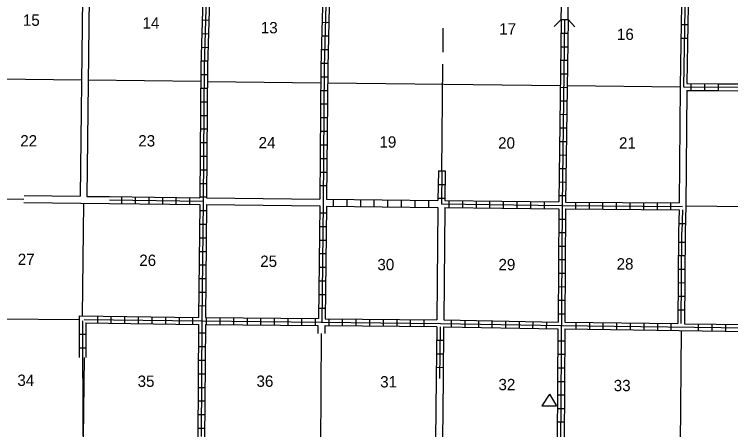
# Model space of a CAD drawing. Extents: x 1114317 to 1552118, y 15990191 to 16382059.
# Drawn here: x 1422013 to 1453603, y 16151040 to 16169358 of the extents above; entities that cross this region are included whole.
import ezdxf

# ---------------------------------------------------------------- set-up
doc = ezdxf.new("R2010")
doc.units = 0
for name, color, linetype in [('L10', 7, 'Continuous'), ('L11', 7, 'Continuous'), ('L13', 7, 'Continuous'), ('L14', 7, 'Continuous'), ('L18', 7, 'Continuous'), ('L35', 7, 'Continuous'), ('L8', 7, 'Continuous')]:
    doc.layers.add(name, color=color, linetype=linetype)

msp = doc.modelspace()

# ---------------------------------------------------------------- linework, layer by layer
at = {"layer": 'L10'}
for p, q in [((1453046, 16166295), (1456646, 16166276)), ((1453046, 16165995), (1456647, 16165980))]:
    msp.add_line(p, q, dxfattribs=at)
for points in [[(1451409, 16168083), (1451372, 16166154)], [(1451703, 16168079), (1451673, 16166302)]]:
    msp.add_lwpolyline(points, dxfattribs=at)
at = {"layer": 'L11'}
for p, q in [((1425030, 16171565), (1424914, 16161332)), ((1425330, 16171561), (1425214, 16161328)), ((1451372, 16166154), (1451324, 16161038)), ((1451673, 16166001), (1451619, 16160912)), ((1422441, 16161363), (1424914, 16161332)), ((1425214, 16161328), (1426213, 16161318)), ((1430490, 16161270), (1435480, 16161212)), ((1422436, 16161063), (1426213, 16161017)), ((1430490, 16160969), (1435480, 16160911)), ((1440696, 16160843), (1440649, 16155879)), ((1440997, 16160843), (1440949, 16155879)), ((1435402, 16155637), (1435399, 16155277)), ((1435702, 16155627), (1435699, 16155275)), ((1440616, 16153304), (1440591, 16150578)), ((1440917, 16153299), (1440892, 16150574))]:
    msp.add_line(p, q, dxfattribs=at)
at = {"layer": 'L13'}
for p, q in [((1440922, 16167692), (1440928, 16168747)), ((1440865, 16162453), (1440915, 16167156)), ((1409474, 16166662), (1424973, 16166475)), ((1425273, 16166472), (1430236, 16166412)), ((1430532, 16166403), (1435526, 16166344)), ((1435827, 16166334), (1446093, 16166215)), ((1446393, 16166212), (1451372, 16166154)), ((1409383, 16161355), (1422439, 16161211)), ((1425061, 16161031), (1425004, 16156054)), ((1451624, 16160912), (1456623, 16160859)), ((1409307, 16156043), (1424867, 16155900)), ((1451414, 16155415), (1451382, 16150396)), ((1435549, 16155276), (1435445, 16142467)), ((1425091, 16154217), (1425051, 16150714))]:
    msp.add_line(p, q, dxfattribs=at)
at = {"layer": 'L18'}
for p, q in [((1446132, 16169129), (1446137, 16169731)), ((1446433, 16169124), (1446438, 16169721)), ((1446132, 16169129), (1445821, 16168828)), ((1446132, 16169129), (1446433, 16169124)), ((1446433, 16169124), (1446724, 16168812))]:
    msp.add_line(p, q, dxfattribs=at)
at = {"layer": 'L35'}
for p, q in [((1445612, 16152600), (1445279, 16152094)), ((1445612, 16152600), (1445923, 16152094)), ((1445279, 16152094), (1445923, 16152094))]:
    msp.add_line(p, q, dxfattribs=at)
at = {"layer": 'L8'}
for p, q in [((1430300, 16169111), (1430596, 16169101)), ((1435580, 16169011), (1435881, 16169000)), ((1446132, 16169129), (1446023, 16161082)), ((1446282, 16169122), (1446171, 16160927)), ((1446432, 16169124), (1446323, 16161079)), ((1451425, 16168911), (1451720, 16168911)), ((1430279, 16168509), (1430580, 16168504)), ((1435564, 16168409), (1435865, 16168404)), ((1446125, 16168527), (1446423, 16168523)), ((1451414, 16168309), (1451715, 16168309)), ((1430263, 16167913), (1430564, 16167902)), ((1435548, 16167812), (1435849, 16167802)), ((1446117, 16167931), (1446415, 16167927)), ((1430247, 16167311), (1430548, 16167300)), ((1435538, 16167210), (1435839, 16167205)), ((1446109, 16167334), (1446407, 16167330)), ((1430242, 16166703), (1430538, 16166703)), ((1435532, 16166603), (1435833, 16166603)), ((1446101, 16166738), (1446399, 16166733)), ((1451520, 16166154), (1456646, 16166128)), ((1451673, 16166302), (1453046, 16166295)), ((1451847, 16166302), (1451847, 16166001)), ((1452449, 16166297), (1452449, 16165996)), ((1453046, 16166297), (1453046, 16165996)), ((1430231, 16166102), (1430532, 16166102)), ((1435522, 16166001), (1435823, 16166001)), ((1446093, 16166141), (1446391, 16166137)), ((1451673, 16166001), (1453046, 16165995)), ((1446085, 16165544), (1446383, 16165540)), ((1430221, 16165505), (1430522, 16165505)), ((1435517, 16165405), (1435812, 16165405)), ((1430221, 16164903), (1430522, 16164903)), ((1446077, 16164948), (1446375, 16164944)), ((1435517, 16164803), (1435812, 16164803)), ((1430216, 16164301), (1430517, 16164301)), ((1446068, 16164351), (1446367, 16164347)), ((1435506, 16164201), (1435807, 16164201)), ((1430216, 16163704), (1430517, 16163704)), ((1446060, 16163755), (1446359, 16163751)), ((1435506, 16163604), (1435807, 16163604)), ((1430205, 16163102), (1430506, 16163102)), ((1435495, 16163002), (1435796, 16163002)), ((1446052, 16163158), (1446351, 16163154)), ((1430200, 16162501), (1430495, 16162501)), ((1435490, 16162400), (1435791, 16162400)), ((1440712, 16162453), (1441013, 16162453)), ((1446044, 16162562), (1446342, 16162558)), ((1430200, 16161904), (1430495, 16161904)), ((1435490, 16161804), (1435791, 16161804)), ((1440707, 16161851), (1441008, 16161851)), ((1446036, 16161965), (1446334, 16161961)), ((1426213, 16161318), (1430179, 16161270)), ((1426213, 16161170), (1430337, 16161117)), ((1426741, 16161313), (1426741, 16161012)), ((1427338, 16161302), (1427338, 16161001)), ((1427940, 16161297), (1427940, 16160996)), ((1428542, 16161297), (1428542, 16160996)), ((1429138, 16161286), (1429138, 16160985)), ((1429740, 16161276), (1429740, 16160980)), ((1430179, 16161270), (1430189, 16161270)), ((1430189, 16161302), (1430490, 16161302)), ((1435781, 16161202), (1440696, 16161144)), ((1436087, 16160897), (1436087, 16161198)), ((1436687, 16160890), (1436687, 16161191)), ((1437287, 16160883), (1437287, 16161184)), ((1437887, 16160876), (1437887, 16161177)), ((1438487, 16160869), (1438487, 16161170)), ((1439087, 16160862), (1439087, 16161163)), ((1439687, 16160854), (1439687, 16161155)), ((1440287, 16160847), (1440287, 16161148)), ((1440696, 16161254), (1440997, 16161254)), ((1441187, 16160837), (1441187, 16161138)), ((1441789, 16160837), (1441789, 16161138)), ((1442391, 16160827), (1442391, 16161128)), ((1442988, 16160822), (1442988, 16161117)), ((1443589, 16160811), (1443589, 16161112)), ((1444191, 16160800), (1444191, 16161101)), ((1444788, 16160795), (1444788, 16161096)), ((1446028, 16161368), (1446326, 16161364)), ((1426213, 16161017), (1430189, 16160969)), ((1435780, 16160901), (1440696, 16160843)), ((1445390, 16160785), (1445390, 16161086)), ((1446020, 16160781), (1445989, 16155787)), ((1446171, 16160927), (1446039, 16139712)), ((1446171, 16160927), (1451472, 16160885)), ((1446320, 16160778), (1446289, 16155782)), ((1446320, 16160778), (1451324, 16160737)), ((1446323, 16161079), (1451324, 16161038)), ((1446773, 16160769), (1446773, 16161070)), ((1447370, 16160769), (1447370, 16161070)), ((1447972, 16160763), (1447972, 16161059)), ((1448574, 16160763), (1448574, 16161059)), ((1449170, 16160753), (1449170, 16161054)), ((1449772, 16160753), (1449772, 16161054)), ((1450374, 16160742), (1450374, 16161043)), ((1450971, 16160737), (1450971, 16161038)), ((1451624, 16160912), (1451599, 16159744)), ((1430189, 16160700), (1430490, 16160700)), ((1435474, 16160605), (1435775, 16160605)), ((1451324, 16160737), (1451298, 16159744)), ((1451472, 16160737), (1451446, 16159744)), ((1446018, 16160331), (1446317, 16160330)), ((1430179, 16160103), (1430480, 16160103)), ((1435474, 16160003), (1435775, 16160003)), ((1451303, 16160135), (1451604, 16160135)), ((1446015, 16159735), (1446313, 16159733)), ((1451298, 16159744), (1451266, 16155721)), ((1451416, 16155720), (1451448, 16159743)), ((1451599, 16159744), (1451562, 16155710)), ((1430173, 16159501), (1430474, 16159501)), ((1435464, 16159401), (1435765, 16159401)), ((1451594, 16159298), (1451295, 16159300)), ((1430163, 16158905), (1430464, 16158905)), ((1446011, 16159138), (1446309, 16159136)), ((1435458, 16158805), (1435754, 16158805)), ((1451589, 16158701), (1451291, 16158704)), ((1430163, 16158303), (1430464, 16158303)), ((1446007, 16158542), (1446306, 16158540)), ((1435448, 16158203), (1435749, 16158203)), ((1446004, 16157945), (1446302, 16157943)), ((1451584, 16158105), (1451286, 16158107)), ((1430157, 16157701), (1430458, 16157701)), ((1435437, 16157601), (1435738, 16157601)), ((1446000, 16157348), (1446298, 16157347)), ((1451579, 16157508), (1451281, 16157510)), ((1430147, 16157110), (1430448, 16157104)), ((1435437, 16157004), (1435738, 16157004)), ((1445996, 16156752), (1446294, 16156750)), ((1451575, 16156912), (1451276, 16156914)), ((1430147, 16156513), (1430448, 16156502)), ((1435432, 16156402), (1435733, 16156402)), ((1424867, 16156054), (1424873, 16154217)), ((1425691, 16155742), (1425691, 16156043)), ((1426287, 16155737), (1426287, 16156038)), ((1445992, 16156155), (1446291, 16156153)), ((1451570, 16156315), (1451272, 16156317)), ((1425015, 16155842), (1425031, 16150768)), ((1425163, 16155753), (1425169, 16154217)), ((1426889, 16155726), (1426889, 16156027)), ((1427491, 16155721), (1427491, 16156017)), ((1428088, 16155710), (1428088, 16156011)), ((1428690, 16155705), (1428690, 16156001)), ((1429292, 16155705), (1429292, 16156001)), ((1429888, 16155695), (1429888, 16155996)), ((1430490, 16155684), (1430490, 16155985)), ((1431092, 16155679), (1431092, 16155980)), ((1431689, 16155668), (1431689, 16155969)), ((1432291, 16155668), (1432291, 16155969)), ((1432887, 16155663), (1432887, 16155959)), ((1433489, 16155652), (1433489, 16155953)), ((1434091, 16155642), (1434091, 16155943)), ((1434688, 16155642), (1434688, 16155943)), ((1435290, 16155636), (1435290, 16155937)), ((1435891, 16155626), (1435891, 16155927)), ((1436488, 16155621), (1436488, 16155922)), ((1437090, 16155621), (1437090, 16155922)), ((1437692, 16155610), (1437692, 16155911)), ((1438288, 16155605), (1438288, 16155900)), ((1438890, 16155594), (1438890, 16155895)), ((1439487, 16155594), (1439487, 16155895)), ((1440089, 16155584), (1440089, 16155885)), ((1441287, 16155568), (1441287, 16155869)), ((1441889, 16155563), (1441889, 16155864)), ((1442491, 16155552), (1442491, 16155853)), ((1443088, 16155536), (1443088, 16155837)), ((1443690, 16155526), (1443690, 16155827)), ((1444292, 16155520), (1444292, 16155821)), ((1444883, 16155510), (1444888, 16155811)), ((1445480, 16155494), (1445490, 16155795)), ((1446289, 16155782), (1451266, 16155721)), ((1446773, 16155779), (1446773, 16155478)), ((1447370, 16155768), (1447370, 16155468)), ((1447972, 16155763), (1447972, 16155462)), ((1448574, 16155753), (1448574, 16155452)), ((1449170, 16155742), (1449170, 16155446)), ((1449772, 16155737), (1449772, 16155436)), ((1450374, 16155726), (1450374, 16155425)), ((1450971, 16155721), (1450971, 16155420)), ((1440638, 16155578), (1440616, 16153304)), ((1440789, 16155580), (1440767, 16153300)), ((1440939, 16155579), (1440917, 16153299)), ((1445987, 16155486), (1445956, 16150509)), ((1446108, 16155636), (1459973, 16155452)), ((1446287, 16155481), (1446256, 16150491)), ((1446287, 16155481), (1460028, 16155303)), ((1451562, 16155710), (1456541, 16155642)), ((1452174, 16155705), (1452174, 16155404)), ((1452771, 16155695), (1452771, 16155394)), ((1453373, 16155684), (1453373, 16155388)), ((1424867, 16155246), (1425163, 16155246)), ((1430142, 16155304), (1430437, 16155304)), ((1440634, 16154985), (1440932, 16154982)), ((1445985, 16154962), (1446283, 16154960)), ((1424871, 16154644), (1425167, 16154644)), ((1430131, 16154702), (1430432, 16154702)), ((1440629, 16154388), (1440927, 16154385)), ((1445981, 16154365), (1446280, 16154364)), ((1430131, 16154100), (1430432, 16154100)), ((1440623, 16153792), (1440921, 16153789)), ((1445978, 16153769), (1446276, 16153767)), ((1430121, 16153503), (1430421, 16153503)), ((1430121, 16152901), (1430421, 16152901)), ((1445974, 16153172), (1446272, 16153170)), ((1445970, 16152576), (1446268, 16152574)), ((1430115, 16152305), (1430416, 16152305)), ((1445966, 16151979), (1446265, 16151977)), ((1430115, 16151703), (1430416, 16151703)), ((1445963, 16151382), (1446261, 16151381)), ((1430105, 16151101), (1430406, 16151101))]:
    msp.add_line(p, q, dxfattribs=at)
for points in [[(1430590, 16176905), (1430522, 16171630), (1430390, 16167078), (1430337, 16161117), (1430289, 16155837), (1430258, 16150737)], [(1451673, 16176709), (1451615, 16171360), (1451520, 16166154)], [(1430364, 16171477), (1430242, 16167078), (1430189, 16161270)], [(1430665, 16171477), (1430538, 16167078), (1430490, 16161270)], [(1435791, 16171403), (1435680, 16167026), (1435633, 16161038), (1435575, 16155768)], [(1451456, 16170595), (1451409, 16168083)], [(1451747, 16170585), (1451703, 16168079)], [(1435596, 16169692), (1435532, 16167026), (1435480, 16161212)], [(1435897, 16169687), (1435833, 16167026), (1435781, 16161202)], [(1440712, 16162453), (1440696, 16161144)], [(1440865, 16162453), (1440849, 16160996), (1446171, 16160927)], [(1441013, 16162453), (1440997, 16161144), (1446023, 16161082)], [(1430189, 16160969), (1430142, 16155985)], [(1430490, 16160969), (1430437, 16155985)], [(1435480, 16160911), (1435422, 16155937)], [(1435780, 16160901), (1435722, 16155927)], [(1440997, 16160843), (1446020, 16160781)], [(1424867, 16156054), (1430142, 16155985)], [(1425089, 16155900), (1430289, 16155837), (1440807, 16155726), (1446108, 16155636)], [(1425163, 16155753), (1430142, 16155684)], [(1430437, 16155985), (1435422, 16155937)], [(1435722, 16155927), (1440649, 16155879)], [(1440949, 16155879), (1445989, 16155787)], [(1430142, 16155684), (1430104, 16150648)], [(1430437, 16155684), (1430405, 16150584)], [(1430437, 16155684), (1435402, 16155637)], [(1435722, 16155626), (1435702, 16155627)], [(1440638, 16155578), (1435722, 16155626)], [(1440939, 16155579), (1445987, 16155486)]]:
    msp.add_lwpolyline(points, dxfattribs=at)

# ---------------------------------------------------------------- texts
at = {"layer": 'L14'}
for s, p in [('15', (1422391, 16168852)), ('14', (1427665, 16168726)), ('13', (1432882, 16168520)), ('17', (1443399, 16168467)), ('16', (1448589, 16168229)), ('22', (1422275, 16163530)), ('23', (1427481, 16163530)), ('24', (1432787, 16163446)), ('19', (1438114, 16163477)), ('20', (1443347, 16163435)), ('21', (1448679, 16163435)), ('27', (1422164, 16158303)), ('26', (1427523, 16158261)), ('25', (1432856, 16158218)), ('30', (1438024, 16158071)), ('29', (1443362, 16158071)), ('28', (1448574, 16158102)), ('34', (1422148, 16152970)), ('35', (1427449, 16152928)), ('36', (1432692, 16152928)), ('31', (1438146, 16152901)), ('32', (1443362, 16152780)), ('33', (1448447, 16152738))]:
    msp.add_text(s, height=500, rotation=0, dxfattribs=at).set_placement(p)

doc.saveas('drawing.dxf')
